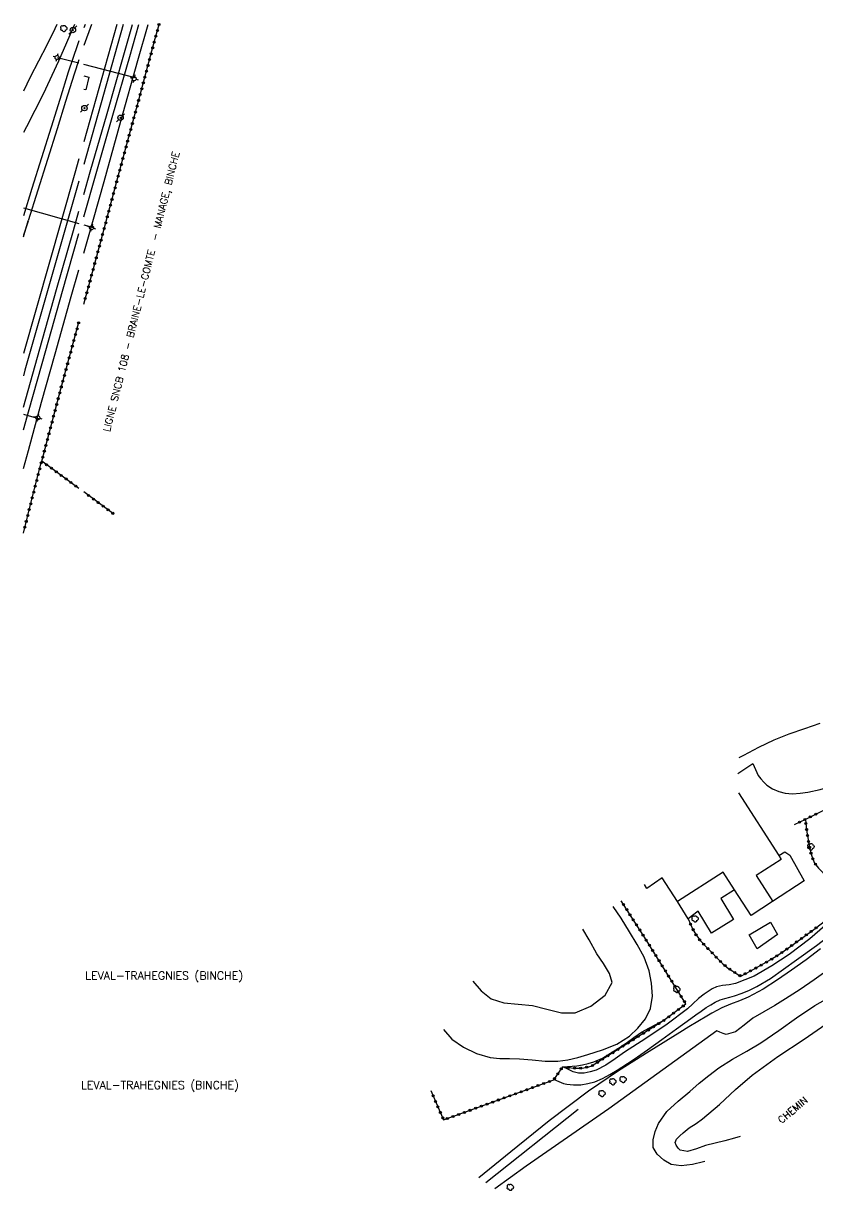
# Model space of a CAD drawing. Header units: millimetres. Extents: x 139000 to 140000, y 123999 to 125000.
# Drawn here: x 139000 to 139197.5, y 124710.1 to 125000.2 of the extents above; entities that cross this region are included whole.
import ezdxf
from ezdxf.enums import TextEntityAlignment as Align

# ---------------------------------------------------------------- set-up
doc = ezdxf.new("R2010")
doc.units = ezdxf.units.MM
doc.layers.get('0').update_dxf_attribs({"linetype": 'CONTINUOUS'})
for name, color, linetype in [('W0017', 7, 'CONTINUOUS'), ('W0071', 7, 'CONTINUOUS'), ('W0101', 7, 'CONTINUOUS'), ('W0104', 1, 'CONTINUOUS'), ('W0211', 2, 'CONTINUOUS'), ('W0214', 2, 'CONTINUOUS'), ('W0300', 7, 'CONTINUOUS'), ('W0322', 7, 'CONTINUOUS'), ('W0323', 7, 'CONTINUOUS'), ('W0473', 7, 'CONTINUOUS'), ('W0610', 7, 'CONTINUOUS'), ('W0611', 7, 'CONTINUOUS'), ('W0700', 7, 'CONTINUOUS'), ('W0980', 7, 'CONTINUOUS'), ('W0989', 7, 'CONTINUOUS')]:
    doc.layers.add(name, color=color, linetype=linetype)
doc.styles.get("Standard").update_dxf_attribs({"font": 'romans.shx', "width": 0.85})

# ---------------------------------------------------------------- blocks, each defined once
blk = doc.blocks.new('T473')
for p, q in [((-0.166667, 0.166667), (0.166667, -0.166667)), ((-0.166667, -0.166667), (0.166667, 0.166667)), ((0.500001, 0.500001), (1.000002, 1.000002)), ((-1.000002, -1.000002), (-0.500001, -0.500001))]:
    blk.add_line(p, q)
blk.add_ellipse((0, 0), major_axis=(0.471405, 0.471405), ratio=1, start_param=5.4977871438, end_param=11.780972451)
blk = doc.blocks.new('T300')
for p, q in [((-0.8, 0.51), (-0.86, 0.34)), ((-0.86, 0.34), (-0.86, 0.17)), ((-0.86, 0.17), (-0.74, 0.06)), ((-0.69, 0.63), (-0.8, 0.51)), ((-0.8, -0.06), (-0.74, 0.06)), ((-0.74, 0.06), (-0.69, 0.11)), ((-0.57, 0.69), (-0.69, 0.63)), ((-0.46, 0.69), (-0.57, 0.69)), ((-0.29, 0.63), (-0.46, 0.69)), ((-0.29, 0.63), (-0.17, 0.74)), ((-0.23, 0.57), (-0.29, 0.63)), ((-0.17, 0.74), (-0.06, 0.8)), ((-0.06, 0.8), (0.06, 0.8)), ((0.06, 0.8), (0.23, 0.74)), ((0.23, 0.74), (0.34, 0.63)), ((0.34, 0.63), (0.4, 0.51)), ((0.46, 0.46), (0.34, 0.46)), ((0.4, 0.51), (0.4, 0.46)), ((0.57, 0.4), (0.46, 0.46)), ((0.57, 0.4), (0.69, 0.29)), ((0.69, 0.29), (0.74, 0.17)), ((0.74, 0.06), (0.69, -0.17)), ((0.74, 0.17), (0.74, 0.06)), ((-0.8, -0.17), (-0.8, -0.06)), ((-0.8, -0.23), (-0.8, -0.17)), ((-0.74, -0.34), (-0.8, -0.23)), ((-0.69, -0.4), (-0.74, -0.34)), ((-0.51, -0.46), (-0.69, -0.4)), ((-0.4, -0.46), (-0.51, -0.46)), ((-0.4, -0.46), (-0.34, -0.46)), ((-0.34, -0.46), (-0.34, -0.4)), ((-0.34, -0.51), (-0.34, -0.46)), ((-0.29, -0.63), (-0.34, -0.51)), ((-0.17, -0.74), (-0.29, -0.63)), ((-0.06, -0.8), (-0.17, -0.74)), ((0.06, -0.8), (-0.06, -0.8)), ((0.17, -0.74), (0.06, -0.8)), ((0.23, -0.69), (0.17, -0.74)), ((0.29, -0.46), (0.23, -0.46)), ((0.29, -0.63), (0.23, -0.69)), ((0.46, -0.4), (0.29, -0.46)), ((0.34, -0.51), (0.29, -0.63)), ((0.34, -0.51), (0.34, -0.46)), ((0.57, -0.34), (0.46, -0.4)), ((0.63, -0.29), (0.57, -0.34)), ((0.69, -0.17), (0.63, -0.29))]:
    blk.add_line(p, q)
blk = doc.blocks.new('T610')
for p, q in [((-0.500001, 0), (-1.000002, 0)), ((0, 0.500001), (0, 1.000002)), ((0.500001, 0), (1.000002, 0)), ((0, -0.500001), (0, -1.000002))]:
    blk.add_line(p, q)
blk.add_ellipse((0, 0), major_axis=(-0.353554, 0.353554), ratio=1, start_param=3.926990817, end_param=10.2101761242)
blk = doc.blocks.new('t323o')
at = {"color": 0, "linetype": 'Continuous'}
for radius in [0.25, 0.15]:
    blk.add_circle((0, 0), radius, dxfattribs=at)
blk = doc.blocks.new('t322o')
at = {"color": 0, "linetype": 'Continuous'}
for radius in [0.25, 0.15]:
    blk.add_circle((0, 0), radius, dxfattribs=at)

msp = doc.modelspace()

# ---------------------------------------------------------------- linework, layer by layer
at = {"layer": 'W0017'}
for points in [[(139177.64, 124813.78), (139181.37, 124816.26), (139182.68, 124813.34)], [(139182.68, 124813.34), (139183.37, 124812.51), (139184.06, 124811.68), (139184.82, 124810.94), (139186.21, 124810.02), (139187.77, 124809.34), (139189.38, 124808.89), (139191.23, 124808.75), (139193.14, 124808.92), (139195.02, 124809.19), (139198.11, 124809.81), (139201.15, 124810.72), (139204.14, 124811.76), (139208.1, 124813.35), (139208.23, 124813.42)]]:
    msp.add_lwpolyline(points, dxfattribs=at)
at = {"layer": 'W0071'}
for points in [[(139200.49, 124777.04), (139195.55, 124772.73), (139190.34, 124768.82), (139186.1, 124765.99), (139181.69, 124763.41), (139177.01, 124761.6), (139175.43, 124761.33), (139173.82, 124761.15), (139172.28, 124760.76), (139171.23, 124760.27), (139170.22, 124759.67), (139169.24, 124759.01), (139167.8, 124757.86), (139166.46, 124756.59), (139165.09, 124755.34), (139160.05, 124751.51), (139154.77, 124747.98), (139149.42, 124744.55), (139147.14, 124742.91), (139144.84, 124741.29), (139142.38, 124740.1), (139140.94, 124739.65), (139139.45, 124739.33), (139137.98, 124739.3), (139136.66, 124739.67), (139135.37, 124740.3), (139134.08, 124740.93)], [(139134.32, 124736.77), (139135.14, 124736.63), (139135.97, 124736.49), (139136.8, 124736.4), (139138.58, 124736.45), (139140.37, 124736.75), (139142.09, 124737.21), (139143.99, 124738), (139145.81, 124739.02), (139147.59, 124740.09), (139150.16, 124741.7), (139152.65, 124743.43), (139155.13, 124745.17), (139158.76, 124747.73), (139162.36, 124750.33), (139165.96, 124752.92), (139167.21, 124753.84), (139168.47, 124754.76), (139169.76, 124755.63), (139170.87, 124756.33), (139172.01, 124756.99), (139173.19, 124757.55), (139174.37, 124757.92), (139175.59, 124758.21), (139176.79, 124758.53), (139178.68, 124759.21), (139180.54, 124759.98), (139182.36, 124760.84), (139185.77, 124762.84), (139189.01, 124765.15), (139192.21, 124767.51), (139197.18, 124771.07), (139202.05, 124774.76)], [(139131.92, 124737.77), (139134.32, 124736.77)]]:
    msp.add_lwpolyline(points, dxfattribs=at)
at = {"layer": 'W0101'}
for points in [[(139177.75, 124809.02), (139187.79, 124793.46), (139188.42, 124792.48), (139182.17, 124788.45)], [(139182.17, 124788.45), (139186.31, 124782.04), (139186.2, 124781.97), (139180.91, 124778.55), (139176.83, 124784.88), (139173.98, 124789.29), (139162.64, 124781.97), (139158.83, 124787.89), (139155.03, 124785.26), (139154.42, 124786.19)]]:
    msp.add_lwpolyline(points, dxfattribs=at)
at = {"layer": 'W0104'}
for points in [[(139015, 124987.21), (139016.31, 124986.91), (139015.57, 124983.69), (139015, 124983.82)], [(139187.79, 124793.46), (139189.34, 124794.33), (139190.58, 124793.49), (139194.08, 124787.17), (139186.2, 124781.97)], [(139176.83, 124784.88), (139173.36, 124782.76), (139176.57, 124777.53), (139171.07, 124774.16), (139167.77, 124779.56), (139165.24, 124777.73), (139162.64, 124781.97)]]:
    msp.add_lwpolyline(points, dxfattribs=at)
msp.add_lwpolyline([(139185.76, 124776.83), (139187.52, 124773.79), (139182.46, 124770.24), (139180.44, 124773.75)], close=True, dxfattribs=at)
at = {"layer": 'W0211'}
for points in [[(139008.34, 125000), (139007.8, 124998.86), (139005.83, 124994.85), (139003.78, 124990.88), (139001.73, 124986.9), (139000, 124983.38)], [(139104.41, 124750.21), (139106.55, 124747.75), (139109.39, 124745.77), (139112.66, 124744.25), (139116.05, 124743.26), (139118.44, 124742.99), (139120.89, 124742.97), (139123.34, 124742.93), (139126.52, 124742.63), (139129.7, 124742.3), (139132.86, 124742.3), (139135.38, 124742.67), (139137.88, 124743.25), (139140.34, 124743.96), (139144, 124745.1), (139147.57, 124746.52), (139150.69, 124748.5), (139152.8, 124750.52), (139154.65, 124752.88), (139155.91, 124755.42), (139156.38, 124758.44), (139156.16, 124761.67), (139155.54, 124764.79), (139154.33, 124768.13), (139152.59, 124771.33), (139150.7, 124774.44), (139148.6, 124777.88), (139146.64, 124780.72)], [(139198.19, 124770.22), (139194.61, 124767.53), (139190.97, 124764.95), (139187.47, 124762.55), (139183.92, 124760.25), (139180.22, 124758.23), (139178.03, 124757.31), (139175.8, 124756.48), (139173.62, 124755.55), (139172.36, 124754.9), (139171.12, 124754.21), (139169.88, 124753.52)], [(139169.88, 124753.52), (139167.66, 124752.17), (139165.44, 124750.82), (139163.23, 124749.46), (139155.58, 124744.72), (139147.98, 124739.9), (139140.53, 124734.87), (139130.72, 124727.51), (139121.17, 124719.78), (139113.23, 124713.33)], [(139178.18, 124723.62), (139176.75, 124723.18), (139174.37, 124722.52), (139171.99, 124721.9), (139169.59, 124721.33), (139167.35, 124720.56), (139165.1, 124719.83), (139163.31, 124720.17), (139162.76, 124720.73), (139162.28, 124721.44), (139162.05, 124722.13), (139162.4, 124722.95), (139163.2, 124723.74), (139164.04, 124724.49), (139165.56, 124725.75), (139167.23, 124726.85), (139168.87, 124727.98), (139173.05, 124731.51), (139177.07, 124735.25), (139181.19, 124738.85), (139187.55, 124743.46), (139194.13, 124747.78), (139200.59, 124752.27)]]:
    msp.add_lwpolyline(points, dxfattribs=at)
at = {"layer": 'W0214'}
for points in [[(139012.68, 125000), (139008.76, 124990.84), (139004.91, 124982.64), (139000.81, 124974.55), (139000, 124973.09)], [(139015, 124943.16), (139016, 124946.65), (139020.06, 124960.92), (139024.27, 124975.96), (139028.47, 124991), (139030.99, 125000)], [(139000, 124889.59), (139001.26, 124894.1), (139004.55, 124906.11), (139007.88, 124918.11), (139011.92, 124932.39), (139013.81, 124939.01)], [(139111.73, 124762.21), (139113.8, 124759.77), (139116.26, 124757.85), (139119.43, 124756.83), (139122.99, 124756.52), (139126.54, 124756.19), (139130.16, 124755.28), (139133.77, 124754.35), (139137.15, 124754.34), (139141.05, 124755.98), (139144.67, 124758.72), (139146.34, 124761.87), (139145.71, 124764.14), (139144.19, 124766.6), (139142.59, 124769.02), (139140.7, 124772.46), (139139.06, 124775.16)], [(139200.1, 124765.04), (139196.63, 124762.55), (139193.09, 124760.15), (139189.5, 124757.84), (139186.8, 124756.19), (139184.07, 124754.58), (139181.35, 124752.97), (139179.17, 124751.27), (139177, 124749.57), (139174.71, 124748.98), (139173.95, 124749.19), (139173.17, 124749.5), (139172.4, 124749.82)], [(139169.45, 124717.42), (139169.06, 124717.3), (139166.34, 124716.67), (139163.56, 124716.27), (139161.06, 124716.65), (139159.25, 124717.69), (139157.6, 124719.19), (139156.6, 124720.89), (139156.53, 124722.79), (139157.1, 124724.88), (139157.9, 124726.85), (139159.95, 124729.82), (139162.77, 124732.37), (139165.69, 124734.81), (139168.02, 124736.84), (139170.43, 124738.79), (139172.91, 124740.64), (139176.31, 124742.8), (139179.83, 124744.79), (139183.31, 124746.84), (139187.82, 124749.91), (139192.24, 124753.11), (139196.77, 124756.15), (139200.76, 124758.38)], [(139134.08, 124740.93), (139135.26, 124740.99), (139136.45, 124741.04), (139137.63, 124741.16), (139139.04, 124741.4), (139140.45, 124741.74), (139141.81, 124742.16), (139143.95, 124743.1), (139145.98, 124744.28), (139147.98, 124745.53), (139149.89, 124746.83), (139151.75, 124748.2), (139153.66, 124749.49), (139155.49, 124750.53), (139157.36, 124751.5), (139159.24, 124752.47)], [(139172.4, 124749.82), (139163.44, 124743.38), (139154.49, 124736.93), (139145.52, 124730.51), (139135.26, 124723.34), (139124.98, 124716.21), (139117.19, 124710.57)]]:
    msp.add_lwpolyline(points, dxfattribs=at)
at = {"layer": 'W0300'}
for points in [[(139177.98, 124817.81), (139179.11, 124818.4), (139182.83, 124820.35), (139186.63, 124822.14), (139190.41, 124823.63), (139194.26, 124824.97), (139198.11, 124826.31)], [(139114.94, 124712.13), (139137.93, 124730.35)]]:
    msp.add_lwpolyline(points, dxfattribs=at)
at = {"layer": 'W0322'}
for points in [[(139015, 124930.42), (139019.08, 124945.47), (139023.6, 124962.29), (139028.12, 124979.1), (139032.64, 124995.92), (139033.74, 125000)], [(139000, 124873.57), (139001.97, 124881.34), (139004.54, 124891.33), (139004.57, 124891.44), (139009.31, 124909.4), (139013.81, 124926.02)], [(139134.08, 124740.93), (139135.5, 124740.75), (139136.92, 124740.57), (139138.34, 124740.54), (139139.3, 124740.67), (139140.24, 124740.86), (139141.19, 124741.06), (139159.24, 124752.47)]]:
    msp.add_lwpolyline(points, dxfattribs=at)
at = {"layer": 'W0323'}
for points in [[(139013.81, 124884.67), (139004.57, 124891.44)], [(139022.51, 124878.29), (139015, 124883.79)], [(139263.26, 124827.43), (139259.48, 124826.88), (139255.7, 124826.34), (139251.93, 124825.78), (139249, 124825.35), (139246.08, 124824.9), (139243.17, 124824.35), (139240.02, 124823.61), (139236.9, 124822.74), (139233.82, 124821.75), (139230.71, 124820.57), (139227.66, 124819.25), (139224.62, 124817.89), (139220.16, 124815.87), (139215.73, 124813.77), (139211.38, 124811.53), (139208.57, 124809.95), (139205.79, 124808.3), (139202.99, 124806.71), (139201.86, 124806.12), (139199.22, 124804.76), (139195.41, 124802.91), (139194.4, 124802.41), (139191.6, 124801.05)], [(139194.4, 124802.41), (139194.64, 124800.59), (139194.87, 124798.77), (139195.18, 124796.97), (139195.54, 124795.1), (139195.98, 124793.25), (139196.71, 124791.56), (139197.67, 124790.27), (139198.85, 124789.1), (139200.12, 124788.1), (139202.3, 124786.99), (139204.72, 124786.26), (139207.14, 124785.52)], [(139159.24, 124752.47), (139164.72, 124756.53), (139154.82, 124772.46), (139148.6, 124782.16)], [(139165.24, 124777.73), (139165.85, 124776.4), (139166.45, 124775.07), (139167.15, 124773.79), (139168.33, 124772.23), (139169.67, 124770.78), (139171.06, 124769.38), (139172.44, 124767.94), (139173.87, 124766.55), (139175.4, 124765.29), (139176.36, 124764.65), (139177.35, 124764.05), (139178.34, 124763.46), (139180.85, 124764.8), (139183.37, 124766.14), (139185.83, 124767.57), (139188.34, 124769.19), (139190.79, 124770.9), (139193.2, 124772.67), (139196.54, 124775.07), (139199.79, 124777.58)], [(139101.27, 124735.07), (139104.48, 124727.72), (139131.85, 124737.68), (139134.08, 124740.93)]]:
    msp.add_lwpolyline(points, dxfattribs=at)
at = {"layer": 'W0611'}
for points in [[(139013.81, 124990.32), (139008.53, 124991.69)], [(139028.13, 124986.63), (139015, 124990.02)], [(139000, 124954.38), (139013.81, 124950.5)], [(139015, 124950.17), (139017.42, 124949.49)], [(139000, 124903.13), (139003.73, 124902.04)]]:
    msp.add_lwpolyline(points, dxfattribs=at)
at = {"layer": 'W0700'}
for points in [[(139024.83, 125000), (139015, 124965.19)], [(139023.24, 125000), (139015, 124970.82)], [(139015, 124952.16), (139018.08, 124962.9), (139022.28, 124977.44), (139026.44, 124991.99), (139028.69, 125000)], [(139015, 124957.71), (139016.61, 124963.32), (139020.81, 124977.86), (139024.96, 124992.41), (139027.1, 125000)], [(139015.34, 125000), (139015, 124999.1)], [(139016.97, 125000), (139015, 124994.7)], [(139013.81, 124995.89), (139013.44, 124994.89), (139011.18, 124988.11), (139009.05, 124981.28), (139006.94, 124974.45), (139004.54, 124966.84), (139002.15, 124959.23), (139000, 124952.39)], [(139013.81, 124991.17), (139012.63, 124987.64), (139010.52, 124980.83), (139008.4, 124973.99), (139006, 124966.38), (139003.61, 124958.77), (139001.21, 124951.16)], [(139013.81, 124966.61), (139012.79, 124963), (139000, 124918.22)], [(139013.81, 124961), (139000.41, 124914.07), (139000, 124912.64)], [(139000, 124904.85), (139004.11, 124919.37), (139008.26, 124934.07), (139012.43, 124948.77), (139013.81, 124953.56)], [(139000, 124947.22), (139001.22, 124951.17)], [(139001.2, 124951.12), (139000, 124947.62)], [(139000, 124899.25), (139001.42, 124904.25), (139005.58, 124918.95), (139009.73, 124933.65), (139013.81, 124948.02)]]:
    msp.add_lwpolyline(points, dxfattribs=at)

# ---------------------------------------------------------------- block references
at = {"layer": 'W0300'}
for p in [(139010.11, 124998.95), (139195.83, 124795.58), (139167.03, 124777.67), (139162.49, 124760.13), (139146.59, 124737.19), (139149.14, 124737.74), (139143.89, 124734.26), (139121.1, 124710.94)]:
    msp.add_blockref('T300', p, dxfattribs=at)
at = {"layer": 'W0322'}
for p, rotation in [((139033.33, 124998.49), 74.9409371024226), ((139033.72, 124999.94), 74.9409371024226), ((139032.55, 124995.59), 74.93652263790585), ((139032.94, 124997.04), 74.9409371024226), ((139031.77, 124992.7), 74.93652263790585), ((139032.16, 124994.15), 74.93652263790585), ((139031, 124989.8), 74.93652263790585), ((139031.38, 124991.25), 74.93652263790585), ((139030.22, 124986.9), 74.93652263790585), ((139030.61, 124988.35), 74.93652263790585), ((139029.44, 124984.01), 74.93652263790585), ((139029.83, 124985.46), 74.93652263790585), ((139028.66, 124981.11), 74.93652263790585), ((139029.05, 124982.56), 74.93652263790585), ((139027.88, 124978.21), 74.95094296173427), ((139028.27, 124979.66), 74.93652263790585), ((139027.1, 124975.32), 74.95094296173427), ((139027.49, 124976.76), 74.95094296173427), ((139026.32, 124972.42), 74.95094296173427), ((139026.71, 124973.87), 74.95094296173427), ((139025.54, 124969.52), 74.95094296173427), ((139025.93, 124970.97), 74.95094296173427), ((139024.76, 124966.62), 74.95094296173427), ((139025.15, 124968.07), 74.95094296173427), ((139023.98, 124963.73), 74.95094296173427), ((139024.37, 124965.18), 74.95094296173427), ((139023.2, 124960.83), 74.95729856313356), ((139023.59, 124962.28), 74.95729856313356), ((139022.42, 124957.93), 74.95729856313356), ((139022.81, 124959.38), 74.95729856313356), ((139021.65, 124955.04), 74.95729856313356), ((139022.04, 124956.48), 74.95729856313356), ((139020.87, 124952.14), 74.95729856313356), ((139021.26, 124953.59), 74.95729856313356), ((139020.09, 124949.24), 74.95729856313356), ((139020.48, 124950.69), 74.95729856313356), ((139019.31, 124946.34), 74.95729856313356), ((139019.7, 124947.79), 74.95729856313356), ((139018.53, 124943.45), 74.85184119831685), ((139018.92, 124944.9), 74.85184119831685), ((139017.74, 124940.55), 74.85184119831685), ((139018.14, 124942), 74.85184119831685), ((139016.96, 124937.66), 74.85184119831685), ((139017.35, 124939.1), 74.85184119831685), ((139016.18, 124934.76), 74.85184119831685), ((139016.57, 124936.21), 74.85184119831685), ((139015.39, 124931.86), 74.85184119831685), ((139015.78, 124933.31), 74.85184119831685), ((139013.75, 124925.79), 74.85837395716563), ((139012.96, 124922.9), 74.85837395716563), ((139013.36, 124924.34), 74.85837395716563), ((139012.18, 124920), 74.85837395716563), ((139012.57, 124921.45), 74.85837395716563), ((139011.4, 124917.1), 74.85837395716563), ((139011.79, 124918.55), 74.85837395716563), ((139010.61, 124914.21), 74.85837395716563), ((139011.01, 124915.66), 74.85837395716563), ((139009.83, 124911.31), 74.85837395716563), ((139010.22, 124912.76), 74.85837395716563), ((139009.05, 124908.42), 75.194571174041), ((139009.44, 124909.87), 74.85837395716563), ((139008.29, 124905.52), 75.194571174041), ((139008.67, 124906.97), 75.194571174041), ((139007.52, 124902.61), 75.194571174041), ((139007.9, 124904.06), 75.194571174041), ((139006.75, 124899.71), 75.194571174041), ((139007.14, 124901.16), 75.194571174041), ((139005.99, 124896.81), 75.194571174041), ((139006.37, 124898.26), 75.194571174041), ((139005.22, 124893.91), 75.194571174041), ((139005.6, 124895.36), 75.194571174041), ((139004.45, 124891.01), 75.58675404718178), ((139004.84, 124892.46), 75.194571174041), ((139003.71, 124888.11), 75.58675404718178), ((139004.08, 124889.56), 75.58675404718178), ((139002.96, 124885.2), 75.58675404718178), ((139003.33, 124886.65), 75.58675404718178), ((139002.21, 124882.3), 75.58675404718178), ((139002.59, 124883.75), 75.58675404718178), ((139001.47, 124879.39), 75.77524881946835), ((139001.84, 124880.84), 75.77524881946835), ((139000.74, 124876.48), 75.77524881946835), ((139001.11, 124877.93), 75.77524881946835), ((139000.37, 124875.03), 75.77524881946835), ((139157.94, 124751.65), 32.31207149318649), ((139159.2, 124752.45), 32.31207149318649), ((139154.13, 124749.24), 32.31207149318649), ((139155.4, 124750.05), 32.31207149318649), ((139156.67, 124750.85), 32.31207149318649), ((139149.06, 124746.04), 32.31207149318649), ((139150.33, 124746.84), 32.31207149318649), ((139151.6, 124747.64), 32.31207149318649), ((139152.86, 124748.44), 32.31207149318649), ((139145.26, 124743.63), 32.31207149318649), ((139146.53, 124744.43), 32.31207149318649), ((139147.79, 124745.23), 32.31207149318649), ((139135.56, 124740.74), 352.761193719705), ((139137.05, 124740.57), 358.8687775970978), ((139138.55, 124740.57), 7.539445139585256), ((139140.03, 124740.82), 11.71529306131738), ((139141.46, 124741.23), 32.31207149318649), ((139142.72, 124742.03), 32.31207149318649), ((139143.99, 124742.83), 32.31207149318649)]:
    msp.add_blockref('t322o', p, dxfattribs=dict(at, rotation=rotation))
at = {"layer": 'W0323'}
for p, rotation in [((139005.78, 124890.56), 143.7609423058086), ((139006.99, 124889.67), 143.7609423058086), ((139008.2, 124888.78), 143.7609423058086), ((139009.41, 124887.9), 143.7609423058086), ((139010.62, 124887.01), 143.7609423058086), ((139011.83, 124886.12), 143.7609423058086), ((139013.03, 124885.23), 143.7609423058086), ((139016.21, 124882.91), 143.7570522012208), ((139017.42, 124882.02), 143.7570522012208), ((139018.63, 124881.13), 143.7570522012208), ((139019.84, 124880.25), 143.7570522012208), ((139021.05, 124879.36), 143.7570522012208), ((139022.26, 124878.47), 143.7570522012208), ((139192.95, 124801.71), 205.9650742690094), ((139194.3, 124802.36), 205.9650742690094), ((139194.53, 124801.39), 277.2875132285653), ((139195.64, 124803.02), 205.9606877326462), ((139196.99, 124803.68), 205.9606877326462), ((139194.72, 124799.9), 277.3184517364716), ((139194.93, 124798.41), 279.8068537966665), ((139195.19, 124796.94), 280.8730192936152), ((139195.47, 124795.46), 280.8730192936152), ((139195.8, 124794), 283.4301547193202), ((139196.27, 124792.58), 293.3952853084948), ((139196.94, 124791.25), 306.6062576907068), ((139149.19, 124781.24), 122.6624764772258), ((139150, 124779.98), 122.6624764772258), ((139150.81, 124778.71), 122.6624764772258), ((139151.62, 124777.45), 122.6624764772258), ((139152.43, 124776.19), 122.6624764772258), ((139153.24, 124774.92), 122.6624764772258), ((139165.86, 124776.37), 294.375911416239), ((139166.49, 124775), 298.8090632228057), ((139197.06, 124775.47), 37.65014212852289), ((139154.05, 124773.66), 122.6624764772258), ((139154.86, 124772.4), 121.8366657290092), ((139167.22, 124773.7), 306.9519748350461), ((139168.12, 124772.5), 306.9519748350461), ((139192.21, 124771.94), 36.36728232498669), ((139193.42, 124772.83), 35.69149376893527), ((139194.64, 124773.7), 35.69149376893527), ((139195.85, 124774.58), 35.69149376893527), ((139155.65, 124771.12), 121.8366657290092), ((139156.44, 124769.85), 121.8366657290092), ((139169.12, 124771.38), 312.8895184254467), ((139170.15, 124770.29), 314.610517695268), ((139171.21, 124769.22), 314.0241549013758), ((139188.54, 124769.33), 34.91821582575371), ((139189.77, 124770.19), 34.91821582575371), ((139191, 124771.05), 36.36728232498669), ((139157.23, 124768.58), 121.8366657290092), ((139158.03, 124767.3), 121.8366657290092), ((139172.25, 124768.14), 314.0241549013758), ((139173.32, 124767.09), 315.7519766299856), ((139174.43, 124766.09), 320.5091563395668), ((139183.44, 124766.18), 30.01449475667885), ((139184.74, 124766.93), 30.01449475667885), ((139186.03, 124767.69), 32.88628650382027), ((139187.29, 124768.51), 32.88628650382027), ((139158.82, 124766.03), 121.8366657290092), ((139159.61, 124764.75), 121.8366657290092), ((139160.4, 124763.48), 121.8366657290092), ((139175.6, 124765.16), 326.1994296605228), ((139176.87, 124764.34), 328.8831375328399), ((139178.15, 124763.57), 328.9512097237411), ((139179.47, 124764.06), 28.05711916501443), ((139180.79, 124764.77), 28.05711916501443), ((139182.12, 124765.47), 28.06539748279347), ((139161.19, 124762.2), 121.8366657290092), ((139161.98, 124760.93), 121.8366657290092), ((139162.77, 124759.65), 121.8366657290092), ((139163.56, 124758.38), 121.8366657290092), ((139162.85, 124755.15), 36.50008991653602), ((139164.06, 124756.04), 36.50008991653602), ((139164.36, 124757.11), 121.8366657290092), ((139160.44, 124753.36), 36.50008991653602), ((139161.65, 124754.26), 36.50008991653602), ((139133.74, 124740.44), 55.70111213004826), ((139130.77, 124737.28), 19.99403066363641), ((139132.05, 124737.97), 55.70111213004826), ((139132.9, 124739.2), 55.70111213004826), ((139122.32, 124734.21), 19.99403066363641), ((139123.73, 124734.72), 19.99403066363641), ((139125.14, 124735.23), 19.99403066363641), ((139126.55, 124735.74), 19.99403066363641), ((139127.95, 124736.26), 19.99403066363641), ((139129.36, 124736.77), 19.99403066363641), ((139101.87, 124733.7), 293.5727347334592), ((139102.47, 124732.32), 293.5727347334592), ((139115.27, 124731.64), 19.99403066363641), ((139116.68, 124732.15), 19.99403066363641), ((139118.09, 124732.67), 19.99403066363641), ((139119.5, 124733.18), 19.99403066363641), ((139120.91, 124733.69), 19.99403066363641), ((139103.07, 124730.95), 293.5727347334592), ((139103.67, 124729.57), 293.5727347334592), ((139106.81, 124728.56), 19.99403066363641), ((139108.22, 124729.08), 19.99403066363641), ((139109.63, 124729.59), 19.99403066363641), ((139111.04, 124730.1), 19.99403066363641), ((139112.45, 124730.62), 19.99403066363641), ((139113.86, 124731.13), 19.99403066363641), ((139104.27, 124728.2), 293.5727347334592), ((139105.4, 124728.05), 19.99403066363641)]:
    msp.add_blockref('t323o', p, dxfattribs=dict(at, rotation=rotation))
at = {"layer": 'W0473'}
for p in [(139012.33, 124998.59), (139015.2, 124979.18), (139024.16, 124976.78)]:
    msp.add_blockref('T473', p, dxfattribs=at)
at = {"layer": 'W0610'}
for p, rotation in [((139008.37, 124991.76), 254.6999980942889), ((139027.55, 124986.48), 74.99997499367954), ((139016.98, 124949.46), 74.30004452829331), ((139003.61, 124902.22), 74.4000384977423)]:
    msp.add_blockref('T610', p, dxfattribs=dict(at, rotation=rotation))

# ---------------------------------------------------------------- texts
at = {"layer": 'W0980'}
for p in [(139035, 124763.44), (139033.96, 124736.24)]:
    msp.add_text('LEVAL-TRAHEGNIES (BINCHE)', height=2, dxfattribs=at).set_placement(p, align=Align.MIDDLE)
at = {"layer": 'W0989'}
for s, rotation, p in [('LIGNE SNCB 108 - BRAINE-LE-COMTE  - MANAGE, BINCHE', 75.9965, (139021.5, 124898.62)), ('CHEMIN', 40.0494, (139188.49, 124726.7))]:
    msp.add_text(s, height=1.75, rotation=rotation, dxfattribs=at).set_placement(p)

doc.saveas('drawing.dxf')
